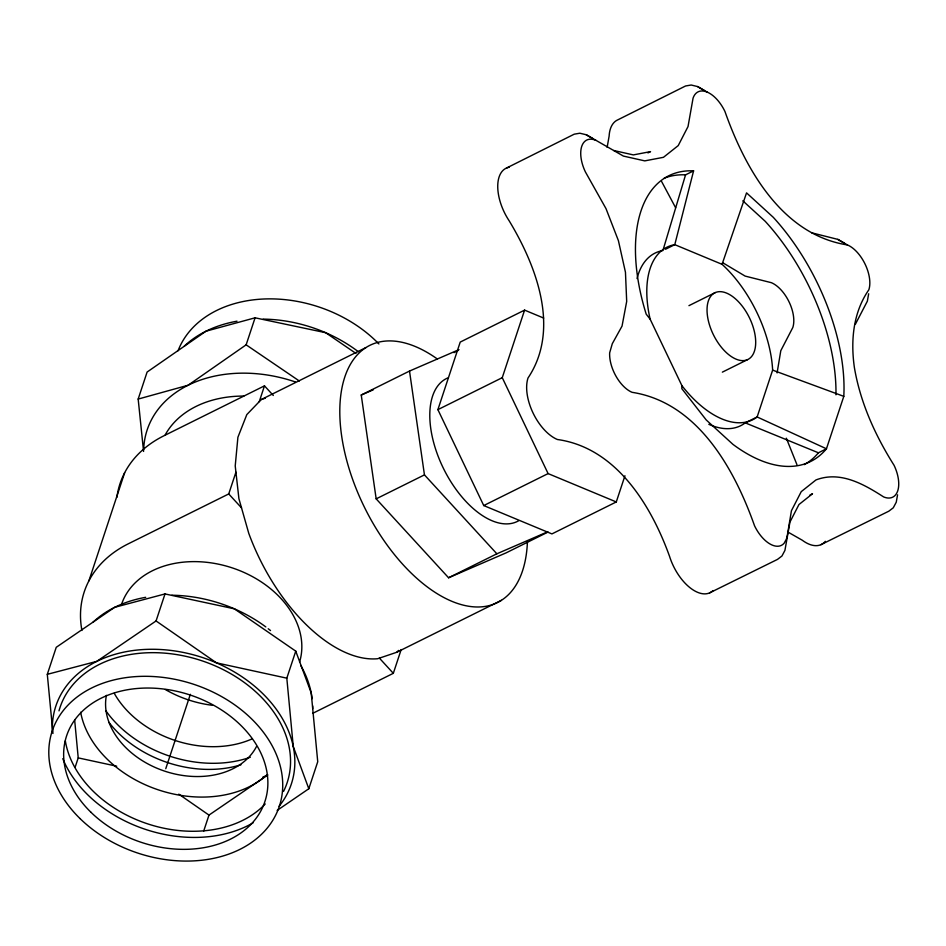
<?xml version="1.0" encoding="UTF-8"?>
<svg xmlns="http://www.w3.org/2000/svg" width="946" height="946" viewBox="0 0 946 946"><rect width="100%" height="100%" fill="white"/><g stroke="black" fill="none" stroke-linecap="round" stroke-linejoin="round"><path stroke-width="1.42" d="M664.198 178.215A159.507 85.353 63.6 0 1 685.554 174.856L693.595 170.859A159.507 85.353 63.6 0 0 646.201 314.167L650.139 319.18L681.924 385.684L681.806 388.64L706.224 419.953L732.925 444.348A159.507 85.353 63.6 0 0 826.449 448.794L843.797 396.35A159.507 85.353 63.6 0 0 773.249 217.284L746.548 192.878L722.07 264.324A96.338 51.545 63.6 0 1 772.634 370.123L757.143 416.961L745.259 422.862A96.338 51.545 63.6 0 1 708.826 424.316M777.092 372.913L780.793 350.694L792.807 327.529A28.699 15.361 63.6 0 0 771.368 282.688L745.129 276.09L722.496 262.586M607.131 147.363L609.118 136.153A39.354 21.06 63.6 0 1 617.833 119.835L685.566 85.98L691.183 85.022L697.569 86.559L707.17 92.105M868.665 293.768L867.352 301.183L855.361 324.277M897.565 494.793L896.252 502.208L893.272 507.801L888.814 511.195L820.903 544.695M693.595 170.859L674.782 244.659A96.338 51.545 63.6 0 0 650.139 319.18M685.554 174.856L662.898 250.56A96.338 51.545 63.6 0 0 637.048 278.55M143.579 451.443L138.175 399.07L147.103 372.05L205.98 331.206L255.077 317.809L325.649 332.696L355.968 353.426M52.952 733.469L47.3 674.332L56.24 647.312L114.667 607.32L165.006 593.934L234.336 608.81L295.755 651.144L311.21 692.921A124.021 92.164 18.3 0 1 312.145 698.692M88.9 580.868L124.647 472.775M75.101 767.348L78.222 757.888L74.663 720.072M138.175 399.07L188.1 385.247L246.137 344.829L255.077 317.809M47.3 674.332L96.788 661.36L156.066 620.954L165.006 593.934M81.912 630.485A132.925 98.774 18.3 0 1 128.159 543.879L228.731 493.942L235.932 472.184M259.251 401.672L264.478 385.85L273.311 395.475M165.763 768.696L190.359 694.329M203.615 831.309L208.983 815.097L267.824 774.904A124.021 92.164 18.3 0 1 262.645 777.269M277.154 810.415L308.81 788.751L293.26 746.536L286.815 678.164L295.755 651.144M308.81 788.751L317.738 761.731L311.21 692.921M624.951 475.755L616.284 501.948L551.92 533.911L483.737 505.554L437.892 409.642L460.229 342.085L524.592 310.122L543.69 318.069M312.606 713.39L393.323 673.316L401.187 649.535M616.284 501.948L548.101 473.591L502.255 377.679L524.592 310.122M365.913 347.584L261.321 399.519L246.811 414.596L237.907 437.253L235.223 465.94L238.924 498.731L248.774 533.367A143.556 76.815 63.6 0 0 377.679 658.723L396.8 652.255L501.404 600.32M396.8 652.255L398.573 650.422M506.5 168.045L574.234 134.178L579.851 133.22L586.248 134.758L623.402 156.078L644.77 160.879L663.477 157.308L678.235 145.589L688.026 126.563L693.051 98.218A28.711 15.361 63.6 0 1 724.943 111.474C745.034 168.412 781.952 234.75 847.403 244.931A28.711 15.361 63.6 0 1 868.842 289.783C853.079 312.535 850.56 340.666 854.38 367.497C860.328 402.641 875.18 435.326 894.076 465.326A28.711 15.361 63.6 0 1 883.635 496.922C863.686 484.092 840.202 470.659 815.984 479.929L801.238 491.648L791.435 510.698L787.462 534.585L786.481 538.889L784.246 543.075A28.711 15.361 63.6 0 1 754.53 525.751C734.403 468.838 697.58 402.488 632.094 392.318A28.723 15.373 63.6 0 1 609.662 352.823L612.298 343.694L622.042 326.098L626.69 301.431L625.46 272.282L618.4 240.639L606.008 208.64L585.385 171.9A28.711 15.361 63.6 0 1 595.838 140.304M647.927 152.921L650.541 151.62L633.359 154.908L613.729 150.497M264.478 385.85L163.906 435.787A132.925 98.774 18.3 0 0 116.89 497.371M547.829 532.149L506.086 552.878L448.581 577.77L376.165 498.849L361.242 395.026L409.512 371.057L458.987 349.642M453.962 352.645L457.876 350.706M665.535 249.247L674.782 244.659L722.07 264.324M437.892 409.642L502.255 377.679M688.936 305.664L715.318 292.562M376.165 498.849L424.447 474.88L409.512 371.057M722.354 372.145L747.411 359.705A37.213 19.913 63.6 0 0 739.181 302.495A37.213 19.913 63.6 0 0 707.502 316.212A37.213 19.913 63.6 0 0 747.411 359.705M483.737 505.554L548.101 473.591M448.581 577.77L496.863 553.8L547.675 531.806M804.195 464.652A159.507 85.353 63.6 0 0 818.408 452.791L826.449 448.794L757.143 416.961A96.338 51.545 63.6 0 1 681.924 385.684M809.906 495.054L812.519 493.765L798.968 504.525L789.969 522.026L784.92 550.418L781.94 556.012L777.482 559.405L709.583 592.894M361.242 395.026L373.268 389.823M261.321 399.519L265.318 398.171M78.222 757.888L116.713 766.201M286.815 678.164L216.468 662.85L156.066 620.954M847.403 244.931L837.801 239.373L811.633 232.799M772.634 370.123L843.797 396.35M745.259 422.862L818.408 452.791M787.592 531.865L802.255 540.213A39.354 21.06 63.6 0 0 825.338 541.313M697.569 86.559L704.309 90.485M837.801 239.373L844.542 243.299M586.248 134.758L592.965 138.672M246.137 344.829L299.314 380.99M178.782 794.155L208.983 815.097M742.811 200.812L765.196 221.281A159.507 85.353 63.6 0 1 835.957 394.813M424.447 474.88L496.863 553.8M228.731 493.942L241.537 507.884M379.405 658.132L393.323 673.316M675.621 207.73L661.668 181.608M786.339 438.199L796.981 464.758M509.173 167.253A39.354 21.06 63.6 0 0 509.173 220.82C536.524 266.133 560.576 329.303 528.01 378.01A39.354 21.06 63.6 0 0 557.395 439.5C616.047 447.683 651.108 505.188 669.532 556.295A39.354 21.06 63.6 0 0 713.036 590.576M143.662 449.858A124.032 92.176 18.3 0 1 295.424 381.959M178.061 350.753A119.634 88.9 18.3 0 1 265.117 298.948A119.634 88.9 18.3 0 1 378.897 343.954M184.304 346.118A124.032 92.176 18.3 0 1 237.02 321.191M263.189 319.121A124.032 92.176 18.3 0 1 358.345 351.711M252.369 738.755A93.571 69.543 18.3 0 1 114.218 693.252M250.312 757.238A106.342 79.026 18.3 0 1 106.011 710.966M212.661 705.326A93.571 69.543 18.3 0 1 165.384 689.563M121.561 604.328A93.571 69.543 18.3 0 1 231.522 567.647A93.571 69.543 18.3 0 1 299.563 662.117M267.02 774.786A106.342 79.026 18.3 0 1 158.124 789.792A106.342 79.026 18.3 0 1 80.658 712.255M256.484 746.548A79.748 59.267 18.3 0 1 163.977 770.907A79.748 59.267 18.3 0 1 106.401 695.345M58.995 710.86A119.634 88.9 18.3 0 1 205.329 661.963A119.634 88.9 18.3 0 1 283.528 791.435M253.114 822.831A119.634 88.9 18.3 0 1 62.779 758.68M92.992 622.243A124.021 92.164 18.3 0 1 145.708 597.316M171.876 595.235A124.021 92.164 18.3 0 1 265.838 626.938M268.203 628.735A124.021 92.164 18.3 0 1 270.521 630.568M300.651 665.263A124.021 92.164 18.3 0 1 311.128 692.496M312.688 705.917A124.021 92.164 18.3 0 1 312.712 708.791M293.343 746.973A124.021 92.164 18.3 0 1 279.082 806.264M52.42 731.814A124.021 92.164 18.3 0 1 161.411 649.559A124.021 92.164 18.3 0 1 293.26 746.536M265.223 803.958A111.652 82.976 18.3 0 1 149.515 824.463A111.652 82.976 18.3 0 1 65.333 740.907M240.946 764.806A101.518 75.444 18.3 0 1 108.861 722.259M165.243 434.817A106.342 79.026 18.3 0 1 243.855 396.067M518.798 520.667A79.748 42.676 63.6 0 1 443.875 469.287A79.748 42.676 63.6 0 1 447.553 378.045M527.43 541.502A143.556 76.815 63.6 0 1 429.697 588.696A143.556 76.815 63.6 0 1 339.874 406.863A143.556 76.815 63.6 0 1 437.253 358.936M80.008 818.55A119.634 88.9 18.3 0 0 277.521 811.124A119.634 88.9 18.3 0 0 139.76 676.402A119.634 88.9 18.3 0 0 80.008 818.55M90.899 812.224A104.438 77.607 18.3 0 0 263.331 805.732A104.438 77.607 18.3 0 0 143.071 688.12A104.438 77.607 18.3 0 0 90.899 812.224"/></g></svg>
